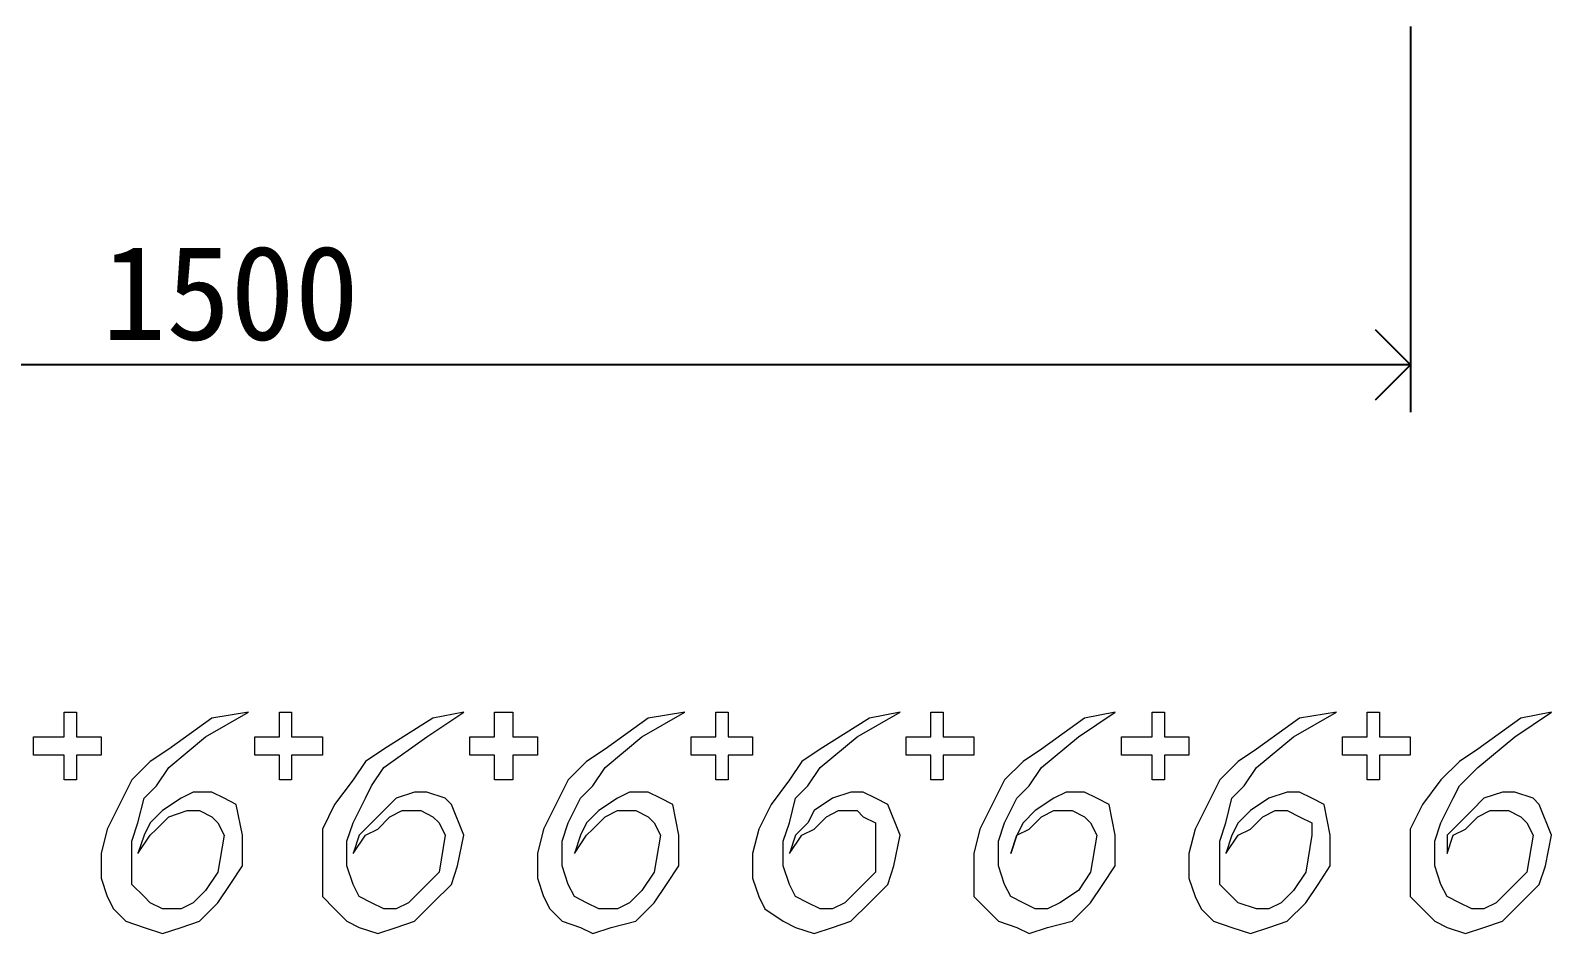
# Model space of a CAD drawing. Extents: x -66030 to 95157, y -13132 to 45879.
# Drawn here: x -4981 to -4014, y 28321 to 28895 of the extents above; entities that cross this region are included whole.
import ezdxf

# ---------------------------------------------------------------- set-up
doc = ezdxf.new("R2010")
doc.units = 0
doc.header["$LTSCALE"] = 100
doc.header["$MEASUREMENT"] = 0
doc.header["$PDMODE"] = 2
doc.header["$PDSIZE"] = -3
doc.layers.get('0').update_dxf_attribs({"linetype": 'CONTINUOUS'})
doc.layers.get('Defpoints').update_dxf_attribs({"linetype": 'CONTINUOUS'})
doc.layers.add('3', color=11, linetype='CONTINUOUS')
doc.styles.add('HZ', font='simhei.ttf')
doc.dimstyles.new('TEXT', dxfattribs={"dimscale": 8, "dimtxt": 2, "dimasz": 1.5, "dimexe": 1, "dimexo": 1, "dimgap": 0.5, "dimtad": 1, "dimdec": 0, "dimzin": 0, "dimdsep": 46, "dimtxsty": 'HZ', "dimblk": 'DOT', "dimblk1": 'OPEN90', "dimblk2": 'OPEN90', "dimsah": 1, "dimcen": 0, "dimclrd": 256, "dimclre": 256, "dimclrt": 7, "dimadec": 0, "dimazin": 0, "dimtfac": 0.5, "dimtdec": 0, "dimtmove": 2, "dimatfit": 3, "dimldrblk": 'OPEN90', "dimfxl": 1, "dimtolj": 1, "dimtzin": 0, "dimarcsym": 0})

# ---------------------------------------------------------------- blocks, each defined once
blk = doc.blocks.new('_OPEN90')
at = {"color": 0, "linetype": 'ByBlock'}
for p, q in [((-0.5, 0.5), (0, 0)), ((0, 0), (-1, 0)), ((0, 0), (-0.5, -0.5))]:
    blk.add_line(p, q, dxfattribs=at)
blk = doc.blocks.new('*D102')
at = {"layer": '3', "lineweight": -2, "transparency": 16777216}
for p, q in [((-5603.55, 28897.22), (-5603.55, 28652.37)), ((-4103.55, 28897.22), (-4103.55, 28652.37)), ((-4148.55, 28682.37), (-5558.55, 28682.37))]:
    blk.add_line(p, q, dxfattribs=at)
at = {"layer": 'Defpoints', "color": 0, "transparency": 16777216}
for p in [(-5603.55, 28927.22), (-4103.55, 28927.22), (-5603.55, 28682.37)]:
    blk.add_point(p, dxfattribs=at)
at = {"layer": '3', "lineweight": -2, "transparency": 16777216, "xscale": 45, "yscale": 45, "zscale": 45, "rotation": 180}
blk.add_blockref('_OPEN90', (-5603.55, 28682.37), dxfattribs=at)
at = {"layer": '3', "lineweight": -2, "transparency": 16777216, "xscale": 45, "yscale": 45, "zscale": 45}
blk.add_blockref('_OPEN90', (-4103.55, 28682.37), dxfattribs=at)
at = {"layer": '3', "color": 7, "transparency": 16777216, "insert": (-4853.55, 28727.7), "char_height": 60, "attachment_point": 5, "style": 'HZ'}
blk.add_mtext('\\A1;1500', dxfattribs=at)

msp = doc.modelspace()

# ---------------------------------------------------------------- linework, layer by layer
at = {"lineweight": 0}
for points in [[(-4978.75, 28446.12), (-4970.94, 28446.12), (-4959.22, 28446.12), (-4959.22, 28453.94), (-4959.22, 28461.75), (-4955.31, 28461.75), (-4951.41, 28461.75), (-4951.41, 28453.94), (-4951.41, 28446.12), (-4943.59, 28446.12), (-4935.78, 28446.12), (-4935.78, 28438.31), (-4935.78, 28434.41), (-4943.59, 28434.41), (-4951.41, 28434.41), (-4951.41, 28426.59), (-4951.41, 28418.78), (-4955.31, 28418.78), (-4959.22, 28418.78), (-4959.22, 28426.59), (-4959.22, 28434.41), (-4970.94, 28434.41), (-4978.75, 28434.41), (-4978.75, 28438.31), (-4978.75, 28446.12)], [(-4912.35, 28371.91), (-4904.53, 28383.63), (-4900.63, 28387.53), (-4892.82, 28395.35), (-4881.1, 28399.25), (-4873.29, 28399.25), (-4865.47, 28395.35), (-4861.57, 28391.44), (-4857.66, 28383.63), (-4861.57, 28360.19), (-4869.38, 28348.47), (-4877.19, 28340.66), (-4885, 28336.76), (-4896.72, 28336.76), (-4904.53, 28340.66), (-4908.44, 28344.57), (-4916.25, 28352.38), (-4916.25, 28364.1), (-4916.25, 28379.72), (-4912.35, 28391.44), (-4908.44, 28407.06), (-4900.63, 28414.88), (-4892.82, 28426.59), (-4869.38, 28446.12), (-4842.04, 28461.75), (-4865.47, 28457.84), (-4892.82, 28438.31), (-4904.53, 28430.5), (-4916.25, 28418.78), (-4924.06, 28403.16), (-4931.88, 28387.53), (-4935.78, 28371.91), (-4935.78, 28356.29), (-4931.88, 28344.57), (-4927.97, 28336.76), (-4920.16, 28328.94), (-4908.44, 28325.04), (-4896.72, 28321.13), (-4885, 28325.04), (-4873.29, 28328.94), (-4861.57, 28340.66), (-4853.76, 28352.38), (-4845.94, 28364.1), (-4845.94, 28383.63), (-4849.85, 28403.16), (-4857.66, 28407.06), (-4865.47, 28410.97), (-4877.19, 28410.97), (-4885, 28407.06), (-4896.72, 28399.25), (-4904.53, 28391.44), (-4908.44, 28383.63), (-4912.35, 28371.91)], [(-4838.13, 28446.12), (-4830.32, 28446.12), (-4822.51, 28446.12), (-4822.51, 28453.94), (-4822.51, 28461.75), (-4818.6, 28461.75), (-4814.7, 28461.75), (-4814.7, 28453.94), (-4814.7, 28446.12), (-4806.88, 28446.12), (-4795.17, 28446.12), (-4795.17, 28438.31), (-4795.17, 28434.41), (-4806.88, 28434.41), (-4814.7, 28434.41), (-4814.7, 28426.59), (-4814.7, 28418.78), (-4818.6, 28418.78), (-4822.51, 28418.78), (-4822.51, 28426.59), (-4822.51, 28434.41), (-4830.32, 28434.41), (-4838.13, 28434.41), (-4838.13, 28438.31), (-4838.13, 28446.12)], [(-4775.64, 28371.91), (-4767.83, 28383.63), (-4760.01, 28387.53), (-4752.2, 28395.35), (-4744.39, 28399.25), (-4732.67, 28399.25), (-4724.86, 28395.35), (-4720.95, 28391.44), (-4717.05, 28383.63), (-4720.95, 28360.19), (-4732.67, 28348.47), (-4740.48, 28340.66), (-4748.3, 28336.76), (-4756.11, 28336.76), (-4763.92, 28340.66), (-4771.73, 28344.57), (-4775.64, 28352.38), (-4779.54, 28364.1), (-4779.54, 28379.72), (-4775.64, 28391.44), (-4767.83, 28407.06), (-4763.92, 28414.88), (-4756.11, 28426.59), (-4728.77, 28446.12), (-4705.33, 28461.75), (-4724.86, 28457.84), (-4756.11, 28438.31), (-4767.83, 28430.5), (-4775.64, 28418.78), (-4787.36, 28403.16), (-4795.17, 28387.53), (-4795.17, 28371.91), (-4795.17, 28356.29), (-4795.17, 28344.57), (-4787.36, 28336.76), (-4779.54, 28328.94), (-4771.73, 28325.04), (-4760.01, 28321.13), (-4748.3, 28325.04), (-4736.58, 28328.94), (-4724.86, 28340.66), (-4713.14, 28352.38), (-4709.24, 28364.1), (-4705.33, 28383.63), (-4713.14, 28403.16), (-4717.05, 28407.06), (-4728.77, 28410.97), (-4736.58, 28410.97), (-4748.3, 28407.06), (-4756.11, 28399.25), (-4763.92, 28391.44), (-4771.73, 28383.63), (-4775.64, 28371.91)], [(-4701.42, 28446.12), (-4693.61, 28446.12), (-4685.8, 28446.12), (-4685.8, 28453.94), (-4685.8, 28461.75), (-4677.99, 28461.75), (-4674.08, 28461.75), (-4674.08, 28453.94), (-4674.08, 28446.12), (-4666.27, 28446.12), (-4658.46, 28446.12), (-4658.46, 28438.31), (-4658.46, 28434.41), (-4666.27, 28434.41), (-4674.08, 28434.41), (-4674.08, 28426.59), (-4674.08, 28418.78), (-4677.99, 28418.78), (-4685.8, 28418.78), (-4685.8, 28426.59), (-4685.8, 28434.41), (-4693.61, 28434.41), (-4701.42, 28434.41), (-4701.42, 28438.31), (-4701.42, 28446.12)], [(-4635.02, 28371.91), (-4627.21, 28383.63), (-4623.3, 28387.53), (-4615.49, 28395.35), (-4607.68, 28399.25), (-4595.96, 28399.25), (-4588.15, 28395.35), (-4584.24, 28391.44), (-4580.34, 28383.63), (-4584.24, 28360.19), (-4592.06, 28348.47), (-4599.87, 28340.66), (-4607.68, 28336.76), (-4619.4, 28336.76), (-4627.21, 28340.66), (-4635.02, 28344.57), (-4638.93, 28352.38), (-4642.83, 28364.1), (-4642.83, 28379.72), (-4638.93, 28391.44), (-4631.12, 28407.06), (-4623.3, 28414.88), (-4615.49, 28426.59), (-4592.06, 28446.12), (-4564.71, 28461.75), (-4588.15, 28457.84), (-4615.49, 28438.31), (-4627.21, 28430.5), (-4638.93, 28418.78), (-4646.74, 28403.16), (-4654.55, 28387.53), (-4658.46, 28371.91), (-4658.46, 28356.29), (-4654.55, 28344.57), (-4650.65, 28336.76), (-4642.83, 28328.94), (-4631.12, 28325.04), (-4623.3, 28321.13), (-4611.59, 28325.04), (-4595.96, 28328.94), (-4584.24, 28340.66), (-4576.43, 28352.38), (-4568.62, 28364.1), (-4568.62, 28383.63), (-4572.53, 28403.16), (-4580.34, 28407.06), (-4588.15, 28410.97), (-4599.87, 28410.97), (-4607.68, 28407.06), (-4619.4, 28399.25), (-4627.21, 28391.44), (-4631.12, 28383.63), (-4635.02, 28371.91)], [(-4560.81, 28446.12), (-4553, 28446.12), (-4545.19, 28446.12), (-4545.19, 28453.94), (-4545.19, 28461.75), (-4541.28, 28461.75), (-4537.37, 28461.75), (-4537.37, 28453.94), (-4537.37, 28446.12), (-4529.56, 28446.12), (-4521.75, 28446.12), (-4521.75, 28438.31), (-4521.75, 28434.41), (-4529.56, 28434.41), (-4537.37, 28434.41), (-4537.37, 28426.59), (-4537.37, 28418.78), (-4541.28, 28418.78), (-4545.19, 28418.78), (-4545.19, 28426.59), (-4545.19, 28434.41), (-4553, 28434.41), (-4560.81, 28434.41), (-4560.81, 28438.31), (-4560.81, 28446.12)], [(-4498.31, 28371.91), (-4490.5, 28383.63), (-4482.69, 28387.53), (-4474.88, 28395.35), (-4467.07, 28399.25), (-4455.35, 28399.25), (-4451.44, 28395.35), (-4443.63, 28391.44), (-4443.63, 28383.63), (-4443.63, 28360.19), (-4455.35, 28348.47), (-4463.16, 28340.66), (-4470.97, 28336.76), (-4478.78, 28336.76), (-4486.6, 28340.66), (-4494.41, 28344.57), (-4498.31, 28352.38), (-4502.22, 28364.1), (-4502.22, 28379.72), (-4498.31, 28391.44), (-4494.41, 28407.06), (-4486.6, 28414.88), (-4478.78, 28426.59), (-4455.35, 28446.12), (-4428.01, 28461.75), (-4447.54, 28457.84), (-4478.78, 28438.31), (-4490.5, 28430.5), (-4498.31, 28418.78), (-4510.03, 28403.16), (-4517.84, 28387.53), (-4521.75, 28371.91), (-4521.75, 28356.29), (-4517.84, 28344.57), (-4513.94, 28336.76), (-4502.22, 28328.94), (-4494.41, 28325.04), (-4482.69, 28321.13), (-4470.97, 28325.04), (-4459.25, 28328.94), (-4447.54, 28340.66), (-4435.82, 28352.38), (-4431.91, 28364.1), (-4428.01, 28383.63), (-4435.82, 28403.16), (-4443.63, 28407.06), (-4451.44, 28410.97), (-4459.25, 28410.97), (-4470.97, 28407.06), (-4482.69, 28399.25), (-4486.6, 28391.44), (-4494.41, 28383.63), (-4498.31, 28371.91)], [(-4424.1, 28446.12), (-4416.29, 28446.12), (-4408.48, 28446.12), (-4408.48, 28453.94), (-4408.48, 28461.75), (-4404.57, 28461.75), (-4400.66, 28461.75), (-4400.66, 28453.94), (-4400.66, 28446.12), (-4388.95, 28446.12), (-4381.13, 28446.12), (-4381.13, 28438.31), (-4381.13, 28434.41), (-4388.95, 28434.41), (-4400.66, 28434.41), (-4400.66, 28426.59), (-4400.66, 28418.78), (-4404.57, 28418.78), (-4408.48, 28418.78), (-4408.48, 28426.59), (-4408.48, 28434.41), (-4416.29, 28434.41), (-4424.1, 28434.41), (-4424.1, 28438.31), (-4424.1, 28446.12)], [(-4357.7, 28371.91), (-4353.79, 28383.63), (-4345.98, 28387.53), (-4338.17, 28395.35), (-4330.36, 28399.25), (-4318.64, 28399.25), (-4310.83, 28395.35), (-4306.92, 28391.44), (-4303.02, 28383.63), (-4306.92, 28360.19), (-4314.73, 28348.47), (-4326.45, 28340.66), (-4334.26, 28336.76), (-4342.07, 28336.76), (-4349.89, 28340.66), (-4357.7, 28344.57), (-4361.6, 28352.38), (-4365.51, 28364.1), (-4365.51, 28379.72), (-4361.6, 28391.44), (-4353.79, 28407.06), (-4345.98, 28414.88), (-4338.17, 28426.59), (-4314.73, 28446.12), (-4291.3, 28461.75), (-4310.83, 28457.84), (-4338.17, 28438.31), (-4349.89, 28430.5), (-4361.6, 28418.78), (-4369.42, 28403.16), (-4377.23, 28387.53), (-4381.13, 28371.91), (-4381.13, 28356.29), (-4381.13, 28344.57), (-4373.32, 28336.76), (-4365.51, 28328.94), (-4353.79, 28325.04), (-4345.98, 28321.13), (-4334.26, 28325.04), (-4318.64, 28328.94), (-4306.92, 28340.66), (-4299.11, 28352.38), (-4291.3, 28364.1), (-4291.3, 28383.63), (-4295.2, 28403.16), (-4303.02, 28407.06), (-4310.83, 28410.97), (-4322.54, 28410.97), (-4330.36, 28407.06), (-4342.07, 28399.25), (-4349.89, 28391.44), (-4353.79, 28383.63), (-4357.7, 28371.91)], [(-4287.39, 28446.12), (-4275.67, 28446.12), (-4267.86, 28446.12), (-4267.86, 28453.94), (-4267.86, 28461.75), (-4263.96, 28461.75), (-4260.05, 28461.75), (-4260.05, 28453.94), (-4260.05, 28446.12), (-4252.24, 28446.12), (-4244.43, 28446.12), (-4244.43, 28438.31), (-4244.43, 28434.41), (-4252.24, 28434.41), (-4260.05, 28434.41), (-4260.05, 28426.59), (-4260.05, 28418.78), (-4263.96, 28418.78), (-4267.86, 28418.78), (-4267.86, 28426.59), (-4267.86, 28434.41), (-4275.67, 28434.41), (-4287.39, 28434.41), (-4287.39, 28438.31), (-4287.39, 28446.12)], [(-4220.99, 28371.91), (-4213.18, 28383.63), (-4205.37, 28387.53), (-4197.55, 28395.35), (-4189.74, 28399.25), (-4181.93, 28399.25), (-4174.12, 28395.35), (-4166.31, 28391.44), (-4166.31, 28383.63), (-4170.21, 28360.19), (-4178.02, 28348.47), (-4185.84, 28340.66), (-4193.65, 28336.76), (-4201.46, 28336.76), (-4213.18, 28340.66), (-4217.08, 28344.57), (-4224.9, 28352.38), (-4224.9, 28364.1), (-4224.9, 28379.72), (-4220.99, 28391.44), (-4217.08, 28407.06), (-4209.27, 28414.88), (-4201.46, 28426.59), (-4178.02, 28446.12), (-4150.68, 28461.75), (-4174.12, 28457.84), (-4201.46, 28438.31), (-4213.18, 28430.5), (-4224.9, 28418.78), (-4232.71, 28403.16), (-4240.52, 28387.53), (-4244.43, 28371.91), (-4244.43, 28356.29), (-4240.52, 28344.57), (-4236.61, 28336.76), (-4228.8, 28328.94), (-4217.08, 28325.04), (-4205.37, 28321.13), (-4193.65, 28325.04), (-4181.93, 28328.94), (-4170.21, 28340.66), (-4162.4, 28352.38), (-4154.59, 28364.1), (-4154.59, 28383.63), (-4158.49, 28403.16), (-4166.31, 28407.06), (-4174.12, 28410.97), (-4181.93, 28410.97), (-4193.65, 28407.06), (-4205.37, 28399.25), (-4213.18, 28391.44), (-4217.08, 28383.63), (-4220.99, 28371.91)], [(-4146.78, 28446.12), (-4138.96, 28446.12), (-4131.15, 28446.12), (-4131.15, 28453.94), (-4131.15, 28461.75), (-4127.25, 28461.75), (-4123.34, 28461.75), (-4123.34, 28453.94), (-4123.34, 28446.12), (-4115.53, 28446.12), (-4103.81, 28446.12), (-4103.81, 28438.31), (-4103.81, 28434.41), (-4115.53, 28434.41), (-4123.34, 28434.41), (-4123.34, 28426.59), (-4123.34, 28418.78), (-4127.25, 28418.78), (-4131.15, 28418.78), (-4131.15, 28426.59), (-4131.15, 28434.41), (-4138.96, 28434.41), (-4146.78, 28434.41), (-4146.78, 28438.31), (-4146.78, 28446.12)], [(-4080.37, 28371.91), (-4076.47, 28383.63), (-4068.66, 28387.53), (-4060.85, 28395.35), (-4053.03, 28399.25), (-4041.32, 28399.25), (-4033.5, 28395.35), (-4029.6, 28391.44), (-4025.69, 28383.63), (-4029.6, 28360.19), (-4041.32, 28348.47), (-4049.13, 28340.66), (-4056.94, 28336.76), (-4064.75, 28336.76), (-4072.56, 28340.66), (-4080.37, 28344.57), (-4084.28, 28352.38), (-4088.19, 28364.1), (-4088.19, 28379.72), (-4084.28, 28391.44), (-4076.47, 28407.06), (-4072.56, 28414.88), (-4060.85, 28426.59), (-4037.41, 28446.12), (-4013.97, 28461.75), (-4033.5, 28457.84), (-4060.85, 28438.31), (-4072.56, 28430.5), (-4084.28, 28418.78), (-4096, 28403.16), (-4103.81, 28387.53), (-4103.81, 28371.91), (-4103.81, 28356.29), (-4103.81, 28344.57), (-4096, 28336.76), (-4088.19, 28328.94), (-4080.37, 28325.04), (-4068.66, 28321.13), (-4056.94, 28325.04), (-4045.22, 28328.94), (-4033.5, 28340.66), (-4021.79, 28352.38), (-4017.88, 28364.1), (-4013.97, 28383.63), (-4021.79, 28403.16), (-4025.69, 28407.06), (-4037.41, 28410.97), (-4045.22, 28410.97), (-4056.94, 28407.06), (-4064.75, 28399.25), (-4072.56, 28391.44), (-4080.37, 28383.63), (-4080.37, 28371.91)]]:
    msp.add_lwpolyline(points, close=True, dxfattribs=at)

# ---------------------------------------------------------------- dimensions: what is measured, and where the dimension line sits
at = {"layer": '3'}
dim = msp.add_linear_dim(base=(-5603.55, 28682.37), p1=(-4103.55, 28927.22), p2=(-5603.55, 28927.22), dimstyle='TEXT', override={"dimscale": 30}, dxfattribs=at)
dim.commit()
dim.dimension.update_dxf_attribs({"geometry": '*D102', "text_midpoint": (-4853.55, 28727.7)})

doc.saveas('drawing.dxf')
